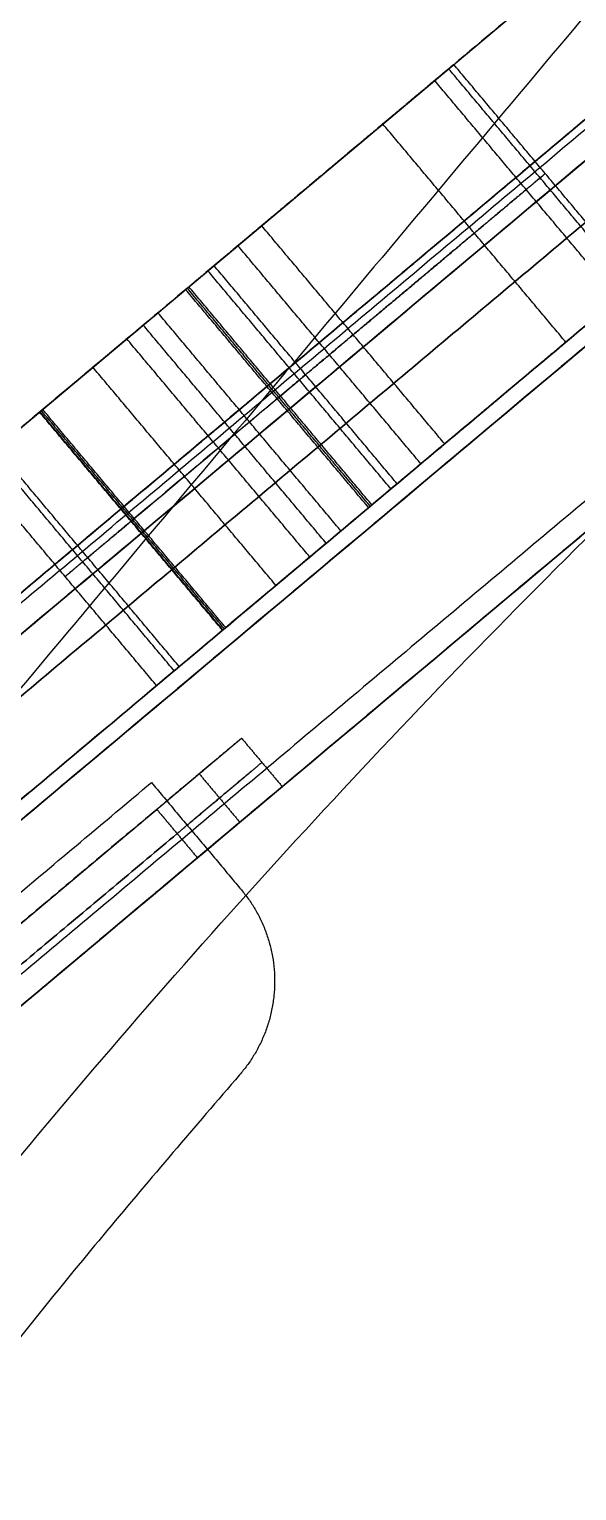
# Model space of a CAD drawing. Header units: millimetres. Extents: x -610 to 610, y -610 to 610.
# Drawn here: x -419.2 to -384.6, y 327.6 to 419.9 of the extents above; entities that cross this region are included whole.
import ezdxf

# ---------------------------------------------------------------- set-up
doc = ezdxf.new("R2010")
doc.units = ezdxf.units.MM
doc.layers.add('base', color=7, linetype='Continuous', true_color=0xffecbc)

msp = doc.modelspace()

# ---------------------------------------------------------------- linework, layer by layer
at = {"layer": 'base'}
for p, q in [((-462.304, 359.055, 106.313), (-267.523, 522.496, 106.313)), ((-439.09, 355.037, 106.313), (-267.596, 498.937, 106.313)), ((-422.146, 361.422, 221.966), (-405.813, 375.127, 221.966))]:
    msp.add_line(p, q, dxfattribs=at)
at = {"layer": 'base', "extrusion": (0, 0, -1)}
for centre, radius in [((0, 0, 3.534), 610), ((0, 0, 4.534), 610), ((0, 0, -2.476), 607.51), ((0, 0, 10.545), 607.51), ((0, 0, -4.966), 601.5), ((0, 0, 13.034), 601.5)]:
    msp.add_circle(centre, radius, dxfattribs=at)
at = {"layer": 'base'}
for centre, radius in [((0, 0, 249.466), 610), ((0, 0, 250.466), 610), ((0, 0, 243.455), 607.51), ((0, 0, 256.476), 607.51), ((0, 0, 240.966), 601.5), ((0, 0, 258.966), 601.5)]:
    msp.add_circle(centre, radius, dxfattribs=at)
for points, weights, degree, knots in [([(-495.198, -356.201, -4.034), (-851.399, 138.996, -4.034), (-356.201, 495.198, -4.034), (138.996, 851.399, -4.034), (495.198, 356.201, -4.034), (851.399, -138.996, -4.034), (356.201, -495.198, -4.034), (-138.996, -851.399, -4.034), (-495.198, -356.201, -4.034)], [1, 0.707106781187, 1, 0.707106781187, 1, 0.707106781187, 1, 0.707106781187, 1], 2, [0, 0, 0, 958.185759, 958.185759, 1916.371519, 1916.371519, 2874.557278, 2874.557278, 3832.743037, 3832.743037, 3832.743037]), ([(-610, 0, 249.966), (-610, -610, 249.966), (0, -610, 249.966), (610, -610, 249.966), (610, 0, 249.966), (610, 610, 249.966), (0, 610, 249.966), (-610, 610, 249.966), (-610, 0, 249.966)], [1, 0.707106781187, 1, 0.707106781187, 1, 0.707106781187, 1, 0.707106781187, 1], 2, [0, 0, 0, 958.185759, 958.185759, 1916.371519, 1916.371519, 2874.557278, 2874.557278, 3832.743037, 3832.743037, 3832.743037]), ([(32.649, -544.756, 240.966), (-510.363, -577.301, 240.966), (-544.649, -34.396, 240.966), (-578.935, 508.509, 240.966), (-36.142, 544.535, 240.966), (506.65, 580.562, 240.966), (544.417, 37.888, 240.966), (582.184, -504.785, 240.966), (39.634, -544.292, 240.966)], [1, 0.708239625255, 1, 0.708239625255, 1, 0.708239625255, 1, 0.708239625255, 1], 2, [654.018286, 654.018286, 654.018286, 1509.504571, 1509.504571, 2364.990855, 2364.990855, 3220.47714, 3220.47714, 4075.963425, 4075.963425, 4075.963425]), ([(32.649, -544.756, 244.966), (-510.363, -577.301, 244.966), (-544.649, -34.396, 244.966), (-578.935, 508.509, 244.966), (-36.142, 544.535, 244.966), (506.65, 580.562, 244.966), (544.417, 37.888, 244.966), (582.184, -504.785, 244.966), (39.634, -544.292, 244.966)], [1, 0.708239625255, 1, 0.708239625255, 1, 0.708239625255, 1, 0.708239625255, 1], 2, [654.018286, 654.018286, 654.018286, 1509.504571, 1509.504571, 2364.990855, 2364.990855, 3220.47714, 3220.47714, 4075.963425, 4075.963425, 4075.963425]), ([(32.649, -544.756, 242.966), (-510.363, -577.301, 242.966), (-544.649, -34.396, 242.966), (-578.935, 508.509, 242.966), (-36.142, 544.535, 242.966), (506.65, 580.562, 242.966), (544.417, 37.888, 242.966), (582.184, -504.785, 242.966), (39.634, -544.292, 242.966)], [1, 0.708239625255, 1, 0.708239625255, 1, 0.708239625255, 1, 0.708239625255, 1], 2, [654.018286, 654.018286, 654.018286, 1509.504571, 1509.504571, 2364.990855, 2364.990855, 3220.47714, 3220.47714, 4075.963425, 4075.963425, 4075.963425]), ([(-404.541, 407.524, 125.119), (-402.162, 409.52, 123.239), (-399.385, 411.851, 123.066), (-396.88, 413.953, 124.643), (-394.375, 416.055, 126.22), (-392.749, 417.419, 129.165), (-392.395, 417.716, 132.766)], [1, 0.919341741165, 0.919341741165, 1, 0.919341741165, 0.919341741165, 1], 3, [-2233.930417, -2233.930417, -2233.930417, -2233.930417, -2223.493138, -2223.493138, -2223.493138, -2213.055859, -2213.055859, -2213.055859, -2213.055859]), ([(-393.603, 416.702, 170.332), (-398.382, 412.692, 173.934), (-403.161, 408.682, 177.536), (-407.941, 404.672, 181.138), (-408.308, 404.363, 181.42), (-408.719, 404.019, 181.565), (-409.144, 403.661, 181.565)], [1, 1, 1, 1, 0.976658867519, 0.976658867519, 1], 3, [-2177.219992, -2177.219992, -2177.219992, -2177.219992, -2176.219992, -2176.219992, -2176.219992, -2175.978293, -2175.978293, -2175.978293, -2175.978293]), ([(-398.756, 400.63, 125.119), (-396.377, 402.626, 123.239), (-393.599, 404.957, 123.066), (-391.094, 407.059, 124.643), (-388.589, 409.16, 126.22), (-386.964, 410.525, 129.165), (-386.61, 410.821, 132.766)], [1, 0.919341741165, 0.919341741165, 1, 0.919341741165, 0.919341741165, 1], 3, [-2233.930417, -2233.930417, -2233.930417, -2233.930417, -2223.493138, -2223.493138, -2223.493138, -2213.055859, -2213.055859, -2213.055859, -2213.055859]), ([(-387.818, 409.808, 170.332), (-392.597, 405.798, 173.934), (-397.376, 401.787, 177.536), (-402.156, 397.777, 181.138), (-402.523, 397.469, 181.42), (-402.934, 397.124, 181.565), (-403.359, 396.767, 181.565)], [1, 1, 1, 1, 0.976658867519, 0.976658867519, 1], 3, [-2177.219992, -2177.219992, -2177.219992, -2177.219992, -2176.219992, -2176.219992, -2176.219992, -2175.978293, -2175.978293, -2175.978293, -2175.978293]), ([(-392.971, 393.735, 125.119), (-390.592, 395.731, 123.239), (-387.814, 398.062, 123.066), (-385.309, 400.164, 124.643), (-382.804, 402.266, 126.22), (-381.179, 403.63, 129.165), (-380.825, 403.927, 132.766)], [1, 0.919341741165, 0.919341741165, 1, 0.919341741165, 0.919341741165, 1], 3, [-2233.930417, -2233.930417, -2233.930417, -2233.930417, -2223.493138, -2223.493138, -2223.493138, -2213.055859, -2213.055859, -2213.055859, -2213.055859]), ([(-409.349, 403.49, 181.565), (-409.999, 402.944, 181.565), (-410.609, 402.433, 181.27), (-411.101, 402.02, 180.715), (-411.701, 401.517, 180.039), (-412.03, 401.24, 179.099), (-412.03, 401.24, 178.065)], [1, 0.958191499078, 0.958191499078, 1, 0.939486608202, 0.939486608202, 1], 3, [-2175.937245, -2175.937245, -2175.937245, -2175.937245, -2173.445018, -2173.445018, -2173.445018, -2170.439459, -2170.439459, -2170.439459, -2170.439459]), ([(-382.033, 402.914, 170.332), (-386.812, 398.903, 173.934), (-391.591, 394.893, 177.536), (-396.37, 390.883, 181.138), (-396.738, 390.575, 181.42), (-397.148, 390.23, 181.565), (-397.574, 389.873, 181.565)], [1, 1, 1, 1, 0.976658867519, 0.976658867519, 1], 3, [-2177.219992, -2177.219992, -2177.219992, -2177.219992, -2176.219992, -2176.219992, -2176.219992, -2175.978293, -2175.978293, -2175.978293, -2175.978293]), ([(-403.564, 396.595, 181.565), (-404.214, 396.05, 181.565), (-404.824, 395.538, 181.27), (-405.316, 395.125, 180.715), (-405.916, 394.622, 180.039), (-406.245, 394.345, 179.099), (-406.245, 394.345, 178.065)], [1, 0.958191499078, 0.958191499078, 1, 0.939486608202, 0.939486608202, 1], 3, [-2175.937245, -2175.937245, -2175.937245, -2175.937245, -2173.445018, -2173.445018, -2173.445018, -2170.439459, -2170.439459, -2170.439459, -2170.439459]), ([(-418.559, 395.761, 180.954), (-419.402, 395.054, 181.707), (-420.421, 394.199, 181.783), (-421.325, 393.441, 181.161), (-422.228, 392.683, 180.54), (-422.755, 392.241, 179.398), (-422.755, 392.241, 178.065)], [1, 0.904194111672, 0.904194111672, 1, 0.904194111672, 0.904194111672, 1], 3, [-2158.547147, -2158.547147, -2158.547147, -2158.547147, -2154.747891, -2154.747891, -2154.747891, -2150.948636, -2150.948636, -2150.948636, -2150.948636]), ([(-397.779, 389.701, 181.565), (-398.429, 389.155, 181.565), (-399.039, 388.644, 181.27), (-399.531, 388.231, 180.715), (-400.13, 387.728, 180.039), (-400.46, 387.451, 179.099), (-400.46, 387.451, 178.065)], [1, 0.958191499078, 0.958191499078, 1, 0.939486608202, 0.939486608202, 1], 3, [-2175.937245, -2175.937245, -2175.937245, -2175.937245, -2173.445018, -2173.445018, -2173.445018, -2170.439459, -2170.439459, -2170.439459, -2170.439459]), ([(-412.774, 388.867, 180.954), (-413.617, 388.16, 181.707), (-414.636, 387.305, 181.783), (-415.539, 386.547, 181.161), (-416.443, 385.789, 180.54), (-416.97, 385.346, 179.398), (-416.97, 385.346, 178.065)], [1, 0.904194111672, 0.904194111672, 1, 0.904194111672, 0.904194111672, 1], 3, [-2158.547147, -2158.547147, -2158.547147, -2158.547147, -2154.747891, -2154.747891, -2154.747891, -2150.948636, -2150.948636, -2150.948636, -2150.948636]), ([(-406.989, 381.972, 180.954), (-407.832, 381.265, 181.707), (-408.851, 380.41, 181.783), (-409.754, 379.652, 181.161), (-410.657, 378.895, 180.54), (-411.185, 378.452, 179.398), (-411.185, 378.452, 178.065)], [1, 0.904194111672, 0.904194111672, 1, 0.904194111672, 0.904194111672, 1], 3, [-2158.547147, -2158.547147, -2158.547147, -2158.547147, -2154.747891, -2154.747891, -2154.747891, -2150.948636, -2150.948636, -2150.948636, -2150.948636]), ([(-411.175, 370.628, 212.966), (-411.175, 370.628, 209.466), (-408.494, 372.878, 209.466), (-405.813, 375.127, 209.466), (-405.813, 375.127, 212.966)], [1, 0.707106781187, 1, 0.707106781187, 1], 2, [607.193594, 607.193594, 607.193594, 612.691382, 612.691382, 618.189169, 618.189169, 618.189169]), ([(-405.813, 375.127, 230.966), (-405.813, 375.127, 234.466), (-408.494, 372.878, 234.466), (-411.175, 370.628, 234.466), (-411.175, 370.628, 230.966)], [1, 0.707106781187, 1, 0.707106781187, 1], 2, [636.189169, 636.189169, 636.189169, 641.686956, 641.686956, 647.184743, 647.184743, 647.184743]), ([(-409.889, 369.096, 212.966), (-409.889, 369.096, 209.466), (-407.208, 371.346, 209.466), (-404.527, 373.595, 209.466), (-404.527, 373.595, 212.966)], [1, 0.707106781187, 1, 0.707106781187, 1], 2, [607.193594, 607.193594, 607.193594, 612.691382, 612.691382, 618.189169, 618.189169, 618.189169]), ([(-404.527, 373.595, 230.966), (-404.527, 373.595, 234.466), (-407.208, 371.346, 234.466), (-409.889, 369.096, 234.466), (-409.889, 369.096, 230.966)], [1, 0.707106781187, 1, 0.707106781187, 1], 2, [636.189169, 636.189169, 636.189169, 641.686956, 641.686956, 647.184743, 647.184743, 647.184743]), ([(-408.604, 367.564, 212.966), (-408.604, 367.564, 209.466), (-405.923, 369.813, 209.466), (-403.241, 372.063, 209.466), (-403.241, 372.063, 212.966)], [1, 0.707106781187, 1, 0.707106781187, 1], 2, [607.193594, 607.193594, 607.193594, 612.691382, 612.691382, 618.189169, 618.189169, 618.189169]), ([(-403.241, 372.063, 230.966), (-403.241, 372.063, 234.466), (-405.923, 369.813, 234.466), (-408.604, 367.564, 234.466), (-408.604, 367.564, 230.966)], [1, 0.707106781187, 1, 0.707106781187, 1], 2, [636.189169, 636.189169, 636.189169, 641.686956, 641.686956, 647.184743, 647.184743, 647.184743])]:
    msp.add_rational_spline(points, weights, degree=degree, knots=knots, dxfattribs=at)
for points, degree in [([(-496.278, 317.494, 244.966), (-346.159, 443.459, 244.966), (-196.04, 569.423, 244.966)], 2), ([(-490.493, 310.599, 244.966), (-340.374, 436.564, 244.966), (-190.255, 562.529, 244.966)], 2), ([(-484.708, 303.705, 244.966), (-334.589, 429.67, 244.966), (-184.47, 555.635, 244.966)], 2), ([(-217.038, 551.804, 0.966), (-361.477, 430.605, 0.966), (-505.916, 309.407, 0.966)], 2), ([(-211.253, 544.91, 0.966), (-355.692, 423.711, 0.966), (-500.13, 302.512, 0.966)], 2), ([(-205.468, 538.015, 0.966), (-349.906, 416.817, 0.966), (-494.345, 295.618, 0.966)], 2), ([(-302.126, 518.51, 240.966), (-432.611, 363.004, 240.966), (-563.096, 207.498, 240.966)], 2), ([(-302.126, 518.51, 244.966), (-432.611, 363.004, 244.966), (-563.096, 207.498, 244.966)], 2), ([(-302.126, 518.51, 242.966), (-432.611, 363.004, 242.966), (-563.096, 207.498, 242.966)], 2), ([(-457.708, 362.912, 200.827), (-364.913, 440.776, 200.827), (-272.119, 518.639, 200.827)], 2), ([(-272.119, 518.639, 11.798), (-364.913, 440.776, 11.798), (-457.708, 362.912, 11.798)], 2), ([(-266.977, 512.511, 200.827), (-359.771, 434.647, 200.827), (-452.566, 356.784, 200.827)], 2), ([(-452.566, 356.784, 11.798), (-359.771, 434.647, 11.798), (-266.977, 512.511, 11.798)], 2), ([(-441.704, 363.286, 41.798), (-386.225, 409.839, 41.798), (-330.746, 456.392, 41.798), (-275.267, 502.944, 41.798)], 3), ([(-275.267, 502.944, 200.827), (-330.746, 456.392, 200.827), (-386.225, 409.839, 200.827), (-441.704, 363.286, 200.827)], 3), ([(-278.467, 502.869, 26.998), (-359.771, 434.647, 26.998), (-441.075, 366.425, 26.998)], 2), ([(-441.075, 366.425, 185.627), (-359.771, 434.647, 185.627), (-278.467, 502.869, 185.627)], 2), ([(-275.253, 499.039, 26.998), (-356.557, 430.817, 26.998), (-437.861, 362.595, 26.998)], 2), ([(-437.861, 362.595, 185.627), (-356.557, 430.817, 185.627), (-275.253, 499.039, 185.627)], 2), ([(-435.919, 356.392, 41.798), (-380.44, 402.945, 41.798), (-324.961, 449.497, 41.798), (-269.482, 496.05, 41.798)], 3), ([(-269.482, 496.05, 200.827), (-324.961, 449.497, 200.827), (-380.44, 402.945, 200.827), (-435.919, 356.392, 200.827)], 3), ([(-272.039, 495.209, 26.998), (-353.343, 426.987, 26.998), (-434.647, 358.765, 26.998)], 2), ([(-434.647, 358.765, 185.627), (-353.343, 426.987, 185.627), (-272.039, 495.209, 185.627)], 2), ([(-430.134, 349.498, 41.798), (-374.655, 396.05, 41.798), (-319.176, 442.603, 41.798), (-263.696, 489.155, 41.798)], 3), ([(-263.696, 489.155, 200.827), (-319.176, 442.603, 200.827), (-374.655, 396.05, 200.827), (-430.134, 349.498, 200.827)], 3), ([(-392.395, 417.716, 167.602), (-392.395, 417.716, 168.728), (-392.856, 417.329, 169.769), (-393.603, 416.702, 170.332)], 3), ([(-380.825, 403.927, 132.766), (-386.61, 410.821, 132.766), (-392.395, 417.716, 132.766)], 2), ([(-380.825, 403.927, 167.602), (-386.61, 410.821, 167.602), (-392.395, 417.716, 167.602)], 2), ([(-392.395, 417.716, 132.766), (-392.395, 417.716, 144.378), (-392.395, 417.716, 155.99), (-392.395, 417.716, 167.602)], 3), ([(-380.825, 403.927, 150.184), (-386.61, 410.821, 150.184), (-392.395, 417.716, 150.184)], 2), ([(-381.149, 403.655, 169.178), (-386.934, 410.55, 169.178), (-392.719, 417.444, 169.178)], 2), ([(-382.033, 402.914, 170.332), (-387.818, 409.808, 170.332), (-393.603, 416.702, 170.332)], 2), ([(-385.309, 400.164, 124.643), (-391.094, 407.059, 124.643), (-396.88, 413.953, 124.643)], 2), ([(-386.61, 410.821, 167.602), (-386.61, 410.821, 168.728), (-387.071, 410.435, 169.769), (-387.818, 409.808, 170.332)], 3), ([(-386.61, 410.821, 132.766), (-386.61, 410.821, 144.378), (-386.61, 410.821, 155.99), (-386.61, 410.821, 167.602)], 3), ([(-407.549, 405.001, 127.386), (-406.546, 405.842, 126.631), (-405.544, 406.683, 125.875), (-404.541, 407.524, 125.119)], 3), ([(-392.971, 393.735, 125.119), (-398.756, 400.63, 125.119), (-404.541, 407.524, 125.119)], 2), ([(-394.475, 392.473, 126.253), (-400.26, 399.368, 126.253), (-406.045, 406.262, 126.253)], 2), ([(-418.586, 395.739, 135.705), (-414.907, 398.826, 132.932), (-411.228, 401.913, 130.159), (-407.549, 405.001, 127.386)], 3), ([(-395.978, 391.212, 127.386), (-401.763, 398.106, 127.386), (-407.549, 405.001, 127.386)], 2), ([(-396.37, 390.883, 181.138), (-402.156, 397.777, 181.138), (-407.941, 404.672, 181.138)], 2), ([(-409.144, 403.661, 181.565), (-409.213, 403.604, 181.565), (-409.281, 403.547, 181.565), (-409.349, 403.49, 181.565)], 3), ([(-397.779, 389.701, 181.565), (-403.564, 396.595, 181.565), (-409.349, 403.49, 181.565)], 2), ([(-397.677, 389.787, 181.565), (-403.462, 396.681, 181.565), (-409.247, 403.576, 181.565)], 2), ([(-397.574, 389.873, 181.565), (-403.359, 396.767, 181.565), (-409.144, 403.661, 181.565)], 2), ([(-399.531, 388.231, 180.715), (-405.316, 395.125, 180.715), (-411.101, 402.02, 180.715)], 2), ([(-412.03, 401.24, 176.021), (-414.149, 399.462, 177.618), (-416.267, 397.685, 179.214), (-418.386, 395.907, 180.811)], 3), ([(-400.46, 387.451, 178.065), (-406.245, 394.345, 178.065), (-412.03, 401.24, 178.065)], 2), ([(-400.46, 387.451, 176.021), (-406.245, 394.345, 176.021), (-412.03, 401.24, 176.021)], 2), ([(-412.03, 401.24, 178.065), (-412.03, 401.24, 177.384), (-412.03, 401.24, 176.702), (-412.03, 401.24, 176.021)], 3), ([(-400.46, 387.451, 177.043), (-406.245, 394.345, 177.043), (-412.03, 401.24, 177.043)], 2), ([(-401.497, 386.581, 131.545), (-407.282, 393.475, 131.545), (-413.068, 400.37, 131.545)], 2), ([(-401.763, 398.106, 127.386), (-400.761, 398.947, 126.631), (-399.759, 399.788, 125.875), (-398.756, 400.63, 125.119)], 3), ([(-403.638, 384.785, 178.416), (-409.423, 391.679, 178.416), (-415.208, 398.573, 178.416)], 2), ([(-412.801, 388.844, 135.705), (-409.122, 391.932, 132.932), (-405.443, 395.019, 130.159), (-401.763, 398.106, 127.386)], 3), ([(-403.359, 396.767, 181.565), (-403.428, 396.71, 181.565), (-403.496, 396.653, 181.565), (-403.564, 396.595, 181.565)], 3), ([(-407.016, 381.95, 135.705), (-412.801, 388.844, 135.705), (-418.586, 395.739, 135.705)], 2), ([(-406.989, 381.972, 180.954), (-412.774, 388.867, 180.954), (-418.559, 395.761, 180.954)], 2), ([(-406.903, 382.045, 180.88), (-412.689, 388.939, 180.88), (-418.474, 395.833, 180.88)], 2), ([(-406.816, 382.118, 180.811), (-412.601, 389.013, 180.811), (-418.386, 395.907, 180.811)], 2), ([(-406.245, 394.345, 176.021), (-408.364, 392.568, 177.618), (-410.482, 390.79, 179.214), (-412.601, 389.013, 180.811)], 3), ([(-406.245, 394.345, 178.065), (-406.245, 394.345, 177.384), (-406.245, 394.345, 176.702), (-406.245, 394.345, 176.021)], 3), ([(-395.978, 391.212, 127.386), (-394.976, 392.053, 126.631), (-393.973, 392.894, 125.875), (-392.971, 393.735, 125.119)], 3), ([(-410.073, 379.385, 139.58), (-415.858, 386.279, 139.58), (-421.643, 393.174, 139.58)], 2), ([(-409.754, 379.652, 181.161), (-415.539, 386.547, 181.161), (-421.325, 393.441, 181.161)], 2), ([(-411.185, 378.452, 144.95), (-416.97, 385.346, 144.95), (-422.755, 392.241, 144.95)], 2), ([(-411.185, 378.452, 178.065), (-416.97, 385.346, 178.065), (-422.755, 392.241, 178.065)], 2), ([(-411.185, 378.452, 146.45), (-416.97, 385.346, 146.45), (-422.755, 392.241, 146.45)], 2), ([(-407.016, 381.95, 135.705), (-403.337, 385.037, 132.932), (-399.658, 388.124, 130.159), (-395.978, 391.212, 127.386)], 3), ([(-397.574, 389.873, 181.565), (-397.642, 389.815, 181.565), (-397.711, 389.758, 181.565), (-397.779, 389.701, 181.565)], 3), ([(-400.46, 387.451, 176.021), (-402.579, 385.673, 177.618), (-404.697, 383.896, 179.214), (-406.816, 382.118, 180.811)], 3), ([(-400.46, 387.451, 178.065), (-400.46, 387.451, 177.384), (-400.46, 387.451, 176.702), (-400.46, 387.451, 176.021)], 3), ([(-405.813, 375.127, 212.966), (-404.527, 373.595, 212.966), (-403.241, 372.063, 212.966)], 2), ([(-405.813, 375.127, 212.966), (-405.813, 375.127, 221.966), (-405.813, 375.127, 230.966)], 2), ([(-405.813, 375.127, 230.966), (-404.527, 373.595, 230.966), (-403.241, 372.063, 230.966)], 2), ([(-405.813, 375.127, 221.966), (-404.527, 373.595, 221.966), (-403.241, 372.063, 221.966)], 2), ([(-404.527, 373.595, 212.966), (-404.527, 373.595, 221.966), (-404.527, 373.595, 230.966)], 2), ([(-408.494, 372.878, 209.466), (-407.208, 371.346, 209.466), (-405.923, 369.813, 209.466)], 2), ([(-408.494, 372.878, 234.466), (-407.208, 371.346, 234.466), (-405.923, 369.813, 234.466)], 2), ([(-483.251, 312.13, 230.966), (-447.383, 342.227, 230.966), (-411.516, 372.324, 230.966)], 2), ([(-483.251, 312.13, 212.966), (-447.383, 342.227, 212.966), (-411.516, 372.324, 212.966)], 2), ([(-483.251, 312.13, 221.966), (-447.383, 342.227, 221.966), (-411.516, 372.324, 221.966)], 2), ([(-411.516, 372.324, 230.966), (-411.516, 372.324, 221.966), (-411.516, 372.324, 212.966)], 2), ([(-411.516, 372.324, 230.966), (-408.672, 368.934, 230.966), (-405.828, 365.545, 230.966)], 2), ([(-411.516, 372.324, 212.966), (-408.672, 368.934, 212.966), (-405.828, 365.545, 212.966)], 2), ([(-411.516, 372.324, 221.966), (-408.672, 368.934, 221.966), (-405.828, 365.545, 221.966)], 2), ([(-403.241, 372.063, 212.966), (-403.241, 372.063, 221.966), (-403.241, 372.063, 230.966)], 2), ([(-472.186, 319.434, 212.966), (-441.68, 345.031, 212.966), (-411.175, 370.628, 212.966)], 2), ([(-411.175, 370.628, 230.966), (-441.68, 345.031, 230.966), (-472.186, 319.434, 230.966)], 2), ([(-411.175, 370.628, 212.966), (-409.889, 369.096, 212.966), (-408.604, 367.564, 212.966)], 2), ([(-411.175, 370.628, 230.966), (-409.889, 369.096, 230.966), (-408.604, 367.564, 230.966)], 2), ([(-470.9, 317.902, 212.966), (-440.395, 343.499, 212.966), (-409.889, 369.096, 212.966)], 2), ([(-409.889, 369.096, 230.966), (-440.395, 343.499, 230.966), (-470.9, 317.902, 230.966)], 2), ([(-408.672, 368.934, 230.966), (-408.672, 368.934, 221.966), (-408.672, 368.934, 212.966)], 2), ([(-469.615, 316.37, 212.966), (-439.109, 341.967, 212.966), (-408.604, 367.564, 212.966)], 2), ([(-408.604, 367.564, 230.966), (-439.109, 341.967, 230.966), (-469.615, 316.37, 230.966)], 2), ([(-405.828, 365.545, 230.966), (-405.828, 365.545, 221.966), (-405.828, 365.545, 212.966)], 2), ([(-403.723, 359.675, 230.966), (-403.723, 359.675, 221.966), (-403.723, 359.675, 212.966)], 2), ([(-405.938, 353.846, 230.966), (-405.938, 353.846, 221.966), (-405.938, 353.846, 212.966)], 2)]:
    msp.add_open_spline(points, degree=degree, dxfattribs=at)
for points, degree, knots in [([(-517.867, 301.36, 4.966), (-483.064, 330.563, 4.966), (-448.261, 359.766, 4.966), (-362.361, 431.845, 4.966), (-276.461, 503.924, 4.966), (-241.658, 533.127, 4.966), (-206.855, 562.33, 4.966)], 2, [-3870.538111, -3870.538111, -3870.538111, -3779.674133, -3779.674133, -3555.405097, -3555.405097, -3464.541264, -3464.541264, -3464.541264]), ([(-517.867, 301.36, 0.966), (-483.064, 330.563, 0.966), (-448.261, 359.766, 0.966), (-362.361, 431.845, 0.966), (-276.461, 503.924, 0.966), (-241.658, 533.127, 0.966), (-206.855, 562.33, 0.966)], 2, [-3870.538111, -3870.538111, -3870.538111, -3779.674133, -3779.674133, -3555.405097, -3555.405097, -3464.541264, -3464.541264, -3464.541264]), ([(-517.867, 301.36, 2.966), (-483.064, 330.563, 2.966), (-448.261, 359.766, 2.966), (-362.361, 431.845, 2.966), (-276.461, 503.924, 2.966), (-241.658, 533.127, 2.966), (-206.855, 562.33, 2.966)], 2, [-3870.538111, -3870.538111, -3870.538111, -3779.674133, -3779.674133, -3555.405097, -3555.405097, -3464.541264, -3464.541264, -3464.541264]), ([(-198.631, 545.734, 4.966), (-231.761, 517.934, 4.966), (-264.891, 490.135, 4.966), (-350.791, 418.056, 4.966), (-436.691, 345.978, 4.966), (-469.821, 318.178, 4.966), (-502.951, 290.379, 4.966)], 2, [-10119.748054, -10119.748054, -10119.748054, -10033.251862, -10033.251862, -9808.982826, -9808.982826, -9722.486493, -9722.486493, -9722.486493]), ([(-198.631, 545.734, 0.966), (-231.761, 517.934, 0.966), (-264.891, 490.135, 0.966), (-350.791, 418.056, 0.966), (-436.691, 345.978, 0.966), (-469.821, 318.178, 0.966), (-502.951, 290.379, 0.966)], 2, [-10119.748054, -10119.748054, -10119.748054, -10033.251862, -10033.251862, -9808.982826, -9808.982826, -9722.486493, -9722.486493, -9722.486493]), ([(-198.631, 545.734, 2.966), (-231.761, 517.934, 2.966), (-264.891, 490.135, 2.966), (-350.791, 418.056, 2.966), (-436.691, 345.978, 2.966), (-469.821, 318.178, 2.966), (-502.951, 290.379, 2.966)], 2, [-10119.748054, -10119.748054, -10119.748054, -10033.251862, -10033.251862, -9808.982826, -9808.982826, -9722.486493, -9722.486493, -9722.486493]), ([(-416.97, 385.346, 178.065), (-416.97, 385.346, 167.527), (-416.97, 385.346, 156.988), (-416.97, 385.346, 146.45), (-416.97, 385.346, 145.95), (-416.97, 385.346, 145.45), (-416.97, 385.346, 144.95)], 3, [-2150.948636, -2150.948636, -2150.948636, -2150.948636, -2119.333036, -2119.333036, -2119.333036, -2117.833326, -2117.833326, -2117.833326, -2117.833326]), ([(-411.185, 378.452, 178.065), (-411.185, 378.452, 167.527), (-411.185, 378.452, 156.988), (-411.185, 378.452, 146.45), (-411.185, 378.452, 145.95), (-411.185, 378.452, 145.45), (-411.185, 378.452, 144.95)], 3, [-2150.948636, -2150.948636, -2150.948636, -2150.948636, -2119.333036, -2119.333036, -2119.333036, -2117.833326, -2117.833326, -2117.833326, -2117.833326])]:
    msp.add_open_spline(points, degree=degree, knots=knots, dxfattribs=at)
for points, weights, degree in [([(-422.755, 392.241, 144.95), (-422.768, 392.23, 141.005), (-421.235, 393.517, 137.605), (-418.586, 395.739, 135.705)], [1, 0.906450249511, 0.906450249511, 1], 3), ([(-418.386, 395.907, 180.811), (-418.445, 395.857, 180.856), (-418.503, 395.809, 180.903), (-418.559, 395.761, 180.954)], [1, 0.999510994362, 0.999510994362, 1], 3), ([(-412.601, 389.013, 180.811), (-412.66, 388.963, 180.856), (-412.718, 388.914, 180.903), (-412.774, 388.867, 180.954)], [1, 0.999510994362, 0.999510994362, 1], 3), ([(-416.97, 385.346, 144.95), (-416.983, 385.336, 141.005), (-415.45, 386.622, 137.605), (-412.801, 388.844, 135.705)], [1, 0.906450249511, 0.906450249511, 1], 3), ([(-411.185, 378.452, 144.95), (-411.197, 378.441, 141.005), (-409.664, 379.728, 137.605), (-407.016, 381.95, 135.705)], [1, 0.906450249511, 0.906450249511, 1], 3), ([(-406.816, 382.118, 180.811), (-406.875, 382.069, 180.856), (-406.933, 382.02, 180.903), (-406.989, 381.972, 180.954)], [1, 0.999510994362, 0.999510994362, 1], 3), ([(-405.828, 365.545, 230.966), (-400.88, 359.648, 230.966), (-405.938, 353.846, 230.966)], [1, 0.75996447698, 1], 2), ([(-405.828, 365.545, 212.966), (-400.88, 359.648, 212.966), (-405.938, 353.846, 212.966)], [1, 0.75996447698, 1], 2), ([(-405.828, 365.545, 221.966), (-400.88, 359.648, 221.966), (-405.938, 353.846, 221.966)], [1, 0.75996447698, 1], 2), ([(-405.938, 353.846, 230.966), (-475.218, 274.367, 230.966), (-509.409, 174.629, 230.966)], [1, 0.981366959849, 1], 2), ([(-405.938, 353.846, 212.966), (-475.218, 274.367, 212.966), (-509.409, 174.629, 212.966)], [1, 0.981366959849, 1], 2), ([(-405.938, 353.846, 221.966), (-475.218, 274.367, 221.966), (-509.409, 174.629, 221.966)], [1, 0.981366959849, 1], 2)]:
    msp.add_rational_spline(points, weights, degree=degree, dxfattribs=at)

doc.saveas('drawing.dxf')
